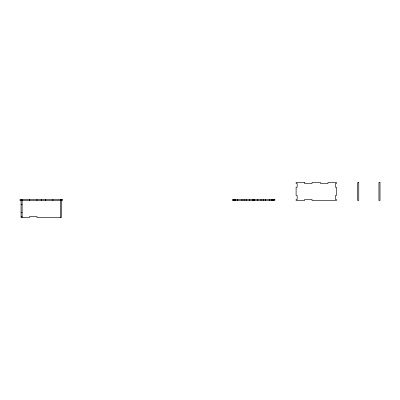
<?xml version="1.0" encoding="UTF-8"?>
<svg xmlns="http://www.w3.org/2000/svg" width="400" height="400" viewBox="0 0 400 400"><rect width="100%" height="100%" fill="white"/><g stroke="black" fill="none" stroke-linecap="round" stroke-linejoin="round"><path stroke-width="0.6" d="M21.06 204.25L22.125 204.25M21.06 212.48L22.125 212.48M21.06 216.46L22.125 216.46M273.805 199.47L273.805 200.53M272.745 199.47L272.745 200.53M271.68 199.47L271.68 200.53M269.56 199.47L269.56 200.53M265.31 199.47L265.31 200.53M263.185 199.47L263.185 200.53M261.06 199.47L261.06 200.53M257.875 199.47L257.875 200.53M254.69 199.47L254.69 200.53M253.63 199.47L253.63 200.53M252.565 199.47L252.565 200.53M249.38 199.47L249.38 200.53M246.195 199.47L246.195 200.53M244.07 199.47L244.07 200.53M241.945 199.47L241.945 200.53M237.7 199.47L237.7 200.53M235.575 199.47L235.575 200.53M234.515 199.47L234.515 200.53M233.45 199.47L233.45 200.53M61.415 199.47L61.415 217.52L36.99 217.52L36.99 216.46L29.56 216.46L29.56 217.52L21.06 217.52L21.06 199.47M60.355 199.47L60.355 217.52M52.92 199.47L52.92 200.53M45.485 199.47L45.485 200.53M41.24 199.47L41.24 200.53M36.99 199.47L36.99 200.53M29.56 199.47L29.56 200.53M22.125 199.47L22.125 217.52M304.6 182.48L296.105 182.48L296.105 183.54L297.17 183.54L297.17 187.255L296.105 187.255L296.105 195.485L297.17 195.485L297.17 199.47L296.105 199.47L296.105 200.53L304.6 200.53L304.6 199.47L312.035 199.47L312.035 200.53L336.46 200.53L336.46 199.47L335.4 199.47L335.4 195.485L336.46 195.485L336.46 187.255L335.4 187.255L335.4 183.54L336.46 183.54L336.46 182.48L327.965 182.48L327.965 183.54L320.53 183.54L320.53 182.48L312.035 182.48L312.035 183.54L304.6 183.54L304.6 182.48M358.76 182.48L357.7 182.48L357.7 200.53L358.76 200.53L358.76 182.48M380 182.48L378.94 182.48L378.94 200.53L380 200.53L380 182.48M62.48 199.47L20 199.47L20 200.53L62.48 200.53L62.48 199.47M274.865 199.47L232.39 199.47L232.39 200.53L274.865 200.53L274.865 199.47"/></g></svg>
